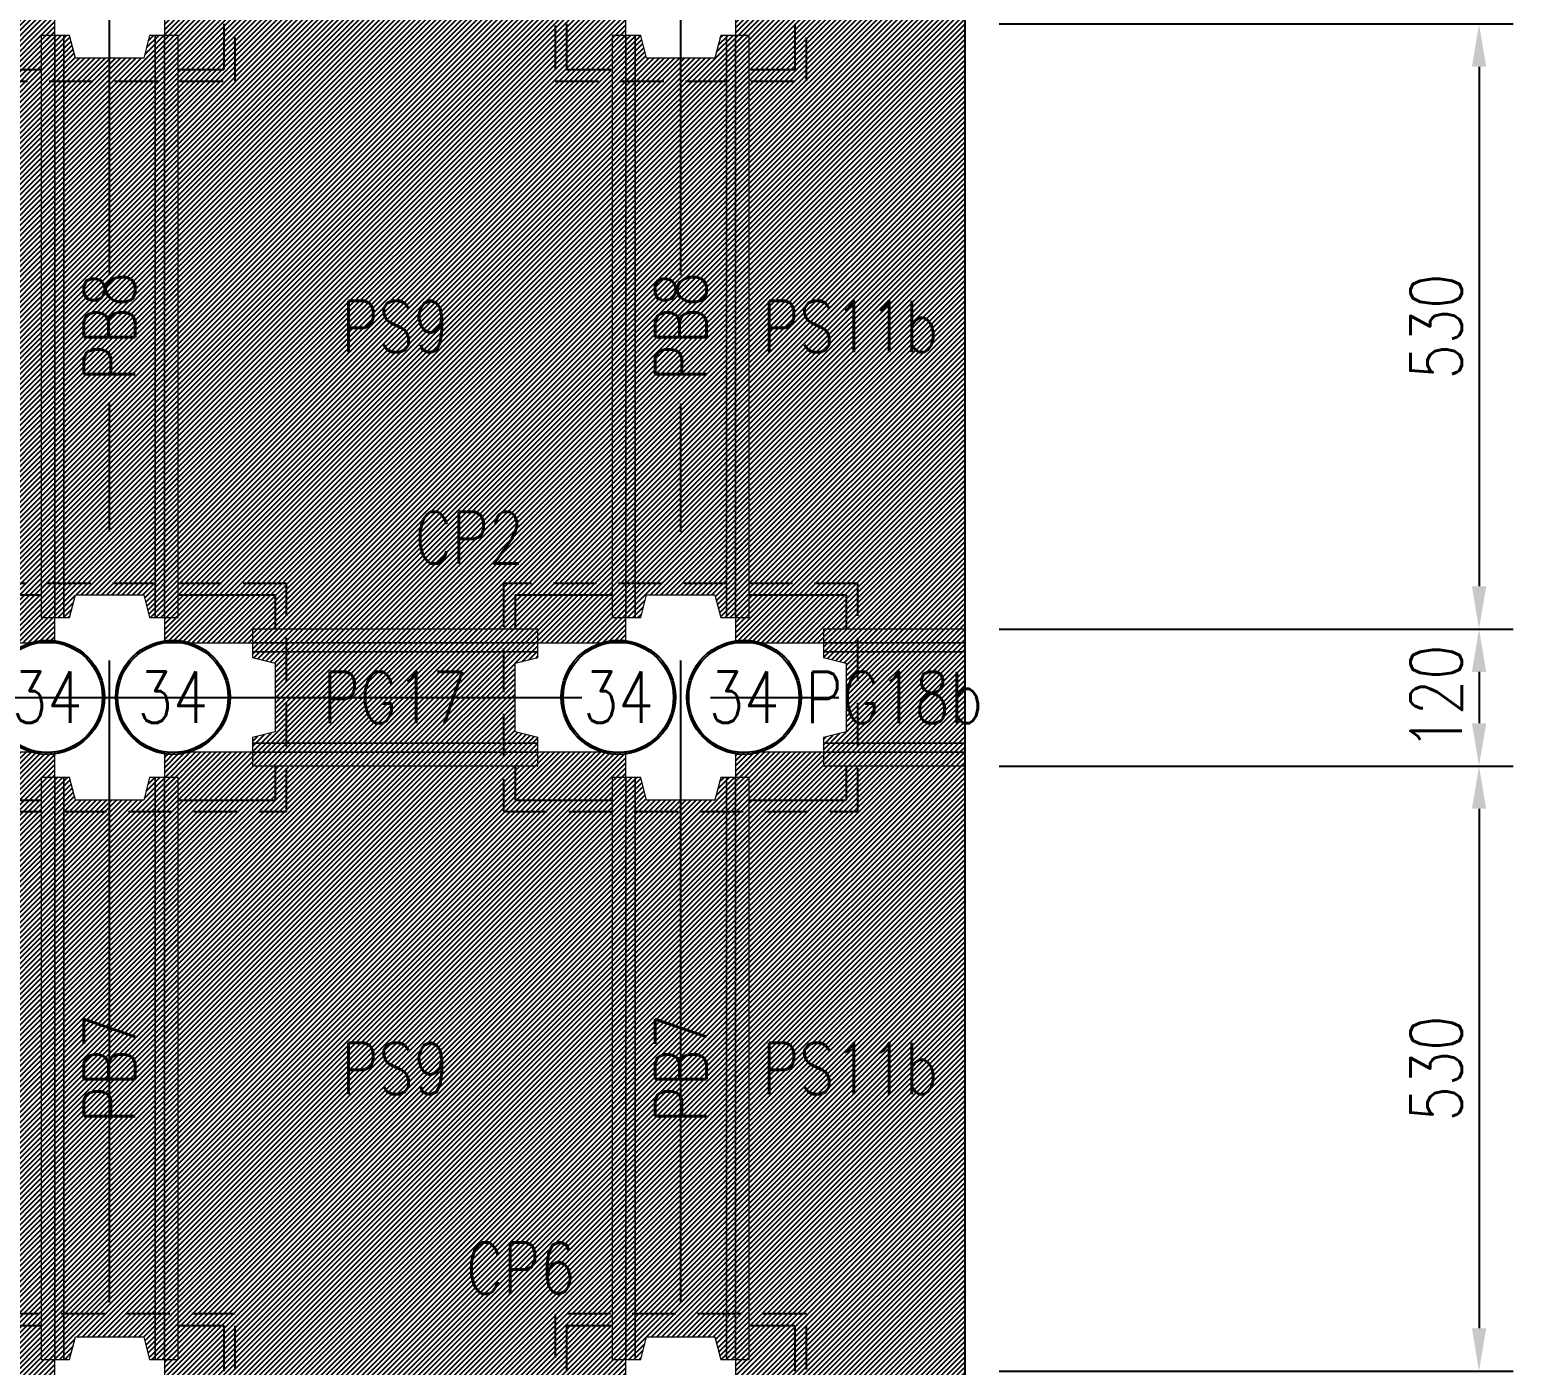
# Model space of a CAD drawing. Extents: x -4754 to 9942, y -22015 to 3841.
# Drawn here: x 3521 to 4820, y -19120 to -17950 of the extents above; entities that cross this region are included whole.
import ezdxf
from ezdxf.enums import TextEntityAlignment as Align

# ---------------------------------------------------------------- set-up
doc = ezdxf.new("R2010")
doc.units = 0
doc.header["$LTSCALE"] = 3
doc.linetypes.add('CENTER', pattern=[2, 1.25, -0.25, 0.25, -0.25])
doc.linetypes.add('DASHED', pattern=[19.05, 12.7, -6.35])
doc.layers.get('0').update_dxf_attribs({"linetype": 'CONTINUOUS'})
for name, color, linetype in [('HB_DIM', 1, 'CONTINUOUS'), ('基椿', 1, 'CONTINUOUS'), ('底圖', 7, 'CONTINUOUS'), ('預鑄梁', 7, 'CONTINUOUS'), ('預鑄梁_HATCH', 253, 'CONTINUOUS'), ('預鑄梁_TXT', 2, 'CONTINUOUS'), ('預鑄梁_外緣', 7, 'CONTINUOUS'), ('預鑄樁帽', 6, 'CONTINUOUS'), ('預鑄樁帽_TXT', 2, 'CONTINUOUS'), ('預鑄版', 7, 'CONTINUOUS'), ('預鑄版_TXT', 2, 'CONTINUOUS')]:
    doc.layers.add(name, color=color, linetype=linetype)
doc.layers.add('預鑄版_HATCH', color=253, linetype='CONTINUOUS', transparency=0.8)
doc.styles.get("Standard").update_dxf_attribs({"font": 'ROMANS.shx', "width": 0.8, "bigfont": 'LCHINA.shx'})
doc.dimstyles.new('150cm', dxfattribs={"dimscale": 15, "dimtxt": 3, "dimasz": 2.5, "dimexe": 2, "dimexo": 2, "dimgap": 1, "dimtad": 1, "dimdsep": 46, "dimtxsty": 'Standard', "dimcen": 0, "dimclrt": 2, "dimadec": 0, "dimazin": 0, "dimtfac": 1, "dimtix": 1, "dimtmove": 2, "dimatfit": 3, "dimfxl": 1, "dimtolj": 1, "dimtzin": 0, "dimarcsym": 0})

# ---------------------------------------------------------------- blocks, each defined once
blk = doc.blocks.new('*D86')
at = {"layer": 'HB_DIM', "color": 0, "lineweight": -2}
for p, q in [((4369.8, -17944.7), (4819.8, -17944.7)), ((4789.8, -17982.2), (4789.8, -18437.2)), ((4369.8, -18474.7), (4819.8, -18474.7))]:
    blk.add_line(p, q, dxfattribs=at)
at = {"layer": 'HB_DIM', "color": 0}
for points in [[(4796.1, -17982.2), (4783.6, -17982.2), (4789.8, -17944.7)], [(4783.6, -18437.2), (4796.1, -18437.2), (4789.8, -18474.7)]]:
    blk.add_solid(points, dxfattribs=at)
at = {"layer": 'HB_DIM', "color": 2, "linetype": 'Continuous', "insert": (4752.3, -18209.7), "char_height": 45, "attachment_point": 5, "rotation": 90}
blk.add_mtext('\\A1;530', dxfattribs=at)
blk = doc.blocks.new('*D87')
at = {"layer": 'HB_DIM', "color": 0, "lineweight": -2}
for p, q in [((4369.8, -18474.7), (4819.8, -18474.7)), ((4789.8, -18512.2), (4789.8, -18557.2)), ((4369.8, -18594.7), (4819.8, -18594.7))]:
    blk.add_line(p, q, dxfattribs=at)
at = {"layer": 'HB_DIM', "color": 0}
for points in [[(4796.1, -18512.2), (4783.6, -18512.2), (4789.8, -18474.7)], [(4783.6, -18557.2), (4796.1, -18557.2), (4789.8, -18594.7)]]:
    blk.add_solid(points, dxfattribs=at)
at = {"layer": 'HB_DIM', "color": 2, "linetype": 'Continuous', "insert": (4752.3, -18534.7), "char_height": 45, "attachment_point": 5, "rotation": 90}
blk.add_mtext('\\A1;120', dxfattribs=at)
blk = doc.blocks.new('*D88')
at = {"layer": 'HB_DIM', "color": 0, "lineweight": -2}
for p, q in [((4369.8, -18594.7), (4819.8, -18594.7)), ((4789.8, -18632.2), (4789.8, -19087.2)), ((4369.8, -19124.7), (4819.8, -19124.7))]:
    blk.add_line(p, q, dxfattribs=at)
at = {"layer": 'HB_DIM', "color": 0}
for points in [[(4796.1, -18632.2), (4783.6, -18632.2), (4789.8, -18594.7)], [(4783.6, -19087.2), (4796.1, -19087.2), (4789.8, -19124.7)]]:
    blk.add_solid(points, dxfattribs=at)
at = {"layer": 'HB_DIM', "color": 2, "linetype": 'Continuous', "insert": (4752.3, -18859.7), "char_height": 45, "attachment_point": 5, "rotation": 90}
blk.add_mtext('\\A1;530', dxfattribs=at)
blk = doc.blocks.new('pile')
at = {"color": 7, "linetype": 'Continuous'}
for radius in [50, 48.4]:
    blk.add_circle((0.4, 0.2), radius, dxfattribs=at)
at = {"color": 2, "linetype": 'Continuous', "width": 0.8}
blk.add_attdef('A', text='', height=45, dxfattribs=at).set_placement((0.4, 0.2), align=Align.MIDDLE)

msp = doc.modelspace()

# ---------------------------------------------------------------- hatches: boundary and pattern name
at = {"layer": '預鑄梁_HATCH', "linetype": 'Continuous'}
h = msp.add_hatch(dxfattribs=at)
h.set_pattern_fill('ANSI31', color=256, style=0)
h.paths.add_polyline_path([(3530.844, -18464.682), (3542.844, -18464.682), (3550.844, -18464.682), (3555.844, -18464.682), (3560.844, -18444.682), (3620.844, -18444.682), (3625.844, -18464.682), (3630.844, -18464.682), (3638.844, -18464.682), (3650.844, -18464.682), (3650.844, -18464.682), (3650.844, -17954.682), (3650.844, -17954.682), (3638.844, -17954.682), (3630.844, -17954.682), (3625.844, -17954.682), (3620.844, -17974.682), (3560.844, -17974.682), (3555.844, -17954.682), (3550.844, -17954.682), (3542.844, -17954.682), (3530.844, -17954.682), (3530.844, -17954.682)], flags=17)
h = msp.add_hatch(dxfattribs=at)
h.set_pattern_fill('ANSI31', color=256, style=0)
h.paths.add_polyline_path([(4030.844, -18464.682), (4042.844, -18464.682), (4050.844, -18464.682), (4055.844, -18464.682), (4060.844, -18444.682), (4120.844, -18444.682), (4125.844, -18464.682), (4130.844, -18464.682), (4138.844, -18464.682), (4150.844, -18464.682), (4150.844, -18464.682), (4150.844, -17954.682), (4150.844, -17954.682), (4138.844, -17954.682), (4130.844, -17954.682), (4125.844, -17954.682), (4120.844, -17974.682), (4060.844, -17974.682), (4055.844, -17954.682), (4050.844, -17954.682), (4042.844, -17954.682), (4030.844, -17954.682), (4030.844, -17954.682)], flags=17)
h = msp.add_hatch(dxfattribs=at)
h.set_pattern_fill('ANSI31', color=256, style=0)
h.paths.add_polyline_path([(3715.844, -18594.682), (3965.844, -18594.682), (3965.844, -18594.682), (3965.844, -18582.682), (3965.844, -18574.682), (3965.844, -18569.682), (3945.844, -18564.682), (3945.844, -18504.682), (3965.844, -18499.682), (3965.844, -18494.682), (3965.844, -18486.682), (3965.844, -18474.682), (3965.844, -18474.682), (3715.844, -18474.682), (3715.844, -18474.682), (3715.844, -18486.682), (3715.844, -18494.682), (3715.844, -18499.682), (3735.844, -18504.682), (3735.844, -18564.682), (3715.844, -18569.682), (3715.844, -18574.682), (3715.844, -18582.682)], flags=17)
h = msp.add_hatch(dxfattribs=at)
h.set_pattern_fill('ANSI31', color=256, style=0)
h.paths.add_polyline_path([(4215.844, -18594.682), (4339.844, -18594.682), (4339.844, -18594.682), (4339.844, -18474.682), (4339.844, -18474.682), (4215.844, -18474.682), (4215.844, -18474.682), (4215.844, -18486.682), (4215.844, -18494.682), (4215.844, -18499.682), (4235.844, -18504.682), (4235.844, -18564.682), (4215.844, -18569.682), (4215.844, -18574.682), (4215.844, -18582.682)], flags=17)
h = msp.add_hatch(dxfattribs=at)
h.set_pattern_fill('ANSI31', color=256, style=0)
h.paths.add_polyline_path([(3530.844, -19114.682), (3542.844, -19114.682), (3550.844, -19114.682), (3555.844, -19114.682), (3560.844, -19094.682), (3620.844, -19094.682), (3625.844, -19114.682), (3630.844, -19114.682), (3638.844, -19114.682), (3650.844, -19114.682), (3650.844, -19114.682), (3650.844, -18604.682), (3650.844, -18604.682), (3638.844, -18604.682), (3630.844, -18604.682), (3625.844, -18604.682), (3620.844, -18624.682), (3560.844, -18624.682), (3555.844, -18604.682), (3550.844, -18604.682), (3542.844, -18604.682), (3530.844, -18604.682), (3530.844, -18604.682)], flags=17)
h = msp.add_hatch(dxfattribs=at)
h.set_pattern_fill('ANSI31', color=256, style=0)
h.paths.add_polyline_path([(4030.844, -19114.682), (4042.844, -19114.682), (4050.844, -19114.682), (4055.844, -19114.682), (4060.844, -19094.682), (4120.844, -19094.682), (4125.844, -19114.682), (4130.844, -19114.682), (4138.844, -19114.682), (4150.844, -19114.682), (4150.844, -19114.682), (4150.844, -18604.682), (4150.844, -18604.682), (4138.844, -18604.682), (4130.844, -18604.682), (4125.844, -18604.682), (4120.844, -18624.682), (4060.844, -18624.682), (4055.844, -18604.682), (4050.844, -18604.682), (4042.844, -18604.682), (4030.844, -18604.682), (4030.844, -18604.682)], flags=17)
at = {"layer": '預鑄版_HATCH', "linetype": 'Continuous'}
h = msp.add_hatch(dxfattribs=at)
h.set_pattern_fill('ANSI31', color=256, style=0)
h.paths.add_polyline_path([(3138.844, -18486.682), (3542.844, -18486.682), (3542.844, -17932.682), (3138.844, -17932.682)], flags=17)
h = msp.add_hatch(dxfattribs=at)
h.set_pattern_fill('ANSI31', color=256, style=0)
h.paths.add_polyline_path([(3638.844, -18486.682), (4042.844, -18486.682), (4042.844, -17932.682), (3638.844, -17932.682)], flags=17)
h = msp.add_hatch(dxfattribs=at)
h.set_pattern_fill('ANSI31', color=256, style=0)
h.paths.add_polyline_path([(4138.844, -18486.682), (4339.844, -18486.682), (4339.844, -17932.682), (4138.844, -17932.682)], flags=17)
h = msp.add_hatch(dxfattribs=at)
h.set_pattern_fill('ANSI31', color=256, style=0)
h.paths.add_polyline_path([(3138.844, -19136.682), (3542.844, -19136.682), (3542.844, -18582.682), (3138.844, -18582.682)], flags=17)
h = msp.add_hatch(dxfattribs=at)
h.set_pattern_fill('ANSI31', color=256, style=0)
h.paths.add_polyline_path([(3638.844, -19136.682), (4042.844, -19136.682), (4042.844, -18582.682), (3638.844, -18582.682)], flags=17)
h = msp.add_hatch(dxfattribs=at)
h.set_pattern_fill('ANSI31', color=256, style=0)
h.paths.add_polyline_path([(4138.844, -19136.682), (4339.844, -19136.682), (4339.844, -18582.682), (4138.844, -18582.682)], flags=17)

# ---------------------------------------------------------------- linework, layer by layer
at = {"layer": '底圖', "color": 4, "linetype": 'Continuous'}
msp.add_lwpolyline([(-158.156, -19964.682), (4339.844, -19964.682), (4339.844, -16984.682), (-158.156, -16984.682), (-158.156, -19964.682)], dxfattribs=at)
at = {"layer": '底圖', "color": 252, "linetype": 'CENTER', "ltscale": 150}
for points in [[(3590.844, -19964.682), (3590.844, -16984.682)], [(4090.844, -19964.682), (4090.844, -16984.682)], [(-158.156, -18534.682), (4339.844, -18534.682)]]:
    msp.add_lwpolyline(points, dxfattribs=at)
at = {"layer": '預鑄梁', "lineweight": 5}
for p, q in [((3542.844, -17954.682, 140), (3530.844, -17954.682, 140)), ((3530.844, -17954.682, 140), (3530.844, -17974.682, 140)), ((3550.844, -17954.682, 124), (3542.844, -17954.682, 140)), ((3542.844, -17954.682, 140), (3542.844, -17974.682, 140)), ((3542.844, -17974.682, 140), (3542.844, -17954.682, 140)), ((3555.844, -17954.682, 124), (3550.844, -17954.682, 124)), ((3550.844, -17954.682, 124), (3550.844, -17974.682, 124)), ((3550.844, -17974.682, 124), (3550.844, -17954.682, 124)), ((3560.844, -17974.682, 124), (3555.844, -17954.682, 124)), ((3625.844, -17954.682, 124), (3620.844, -17974.682, 124)), ((3630.844, -17954.682, 124), (3625.844, -17954.682, 124)), ((3630.844, -17974.682, 124), (3630.844, -17954.682, 124)), ((3630.844, -17954.682, 124), (3630.844, -17974.682, 124)), ((3638.844, -17954.682, 140), (3630.844, -17954.682, 124)), ((3638.844, -17974.682, 140), (3638.844, -17954.682, 140)), ((3638.844, -17954.682, 140), (3638.844, -17974.682, 140)), ((3650.844, -17954.682, 140), (3638.844, -17954.682, 140)), ((3650.844, -17974.682, 140), (3650.844, -17954.682, 140)), ((4042.844, -17954.682, 140), (4030.844, -17954.682, 140)), ((4030.844, -17954.682, 140), (4030.844, -17974.682, 140)), ((4050.844, -17954.682, 124), (4042.844, -17954.682, 140)), ((4042.844, -17954.682, 140), (4042.844, -17974.682, 140)), ((4042.844, -17974.682, 140), (4042.844, -17954.682, 140)), ((4055.844, -17954.682, 124), (4050.844, -17954.682, 124)), ((4050.844, -17954.682, 124), (4050.844, -17974.682, 124)), ((4050.844, -17974.682, 124), (4050.844, -17954.682, 124)), ((4060.844, -17974.682, 124), (4055.844, -17954.682, 124)), ((4125.844, -17954.682, 124), (4120.844, -17974.682, 124)), ((4130.844, -17954.682, 124), (4125.844, -17954.682, 124)), ((4130.844, -17974.682, 124), (4130.844, -17954.682, 124)), ((4130.844, -17954.682, 124), (4130.844, -17974.682, 124)), ((4138.844, -17954.682, 140), (4130.844, -17954.682, 124)), ((4138.844, -17974.682, 140), (4138.844, -17954.682, 140)), ((4138.844, -17954.682, 140), (4138.844, -17974.682, 140)), ((4150.844, -17954.682, 140), (4138.844, -17954.682, 140)), ((4150.844, -17974.682, 140), (4150.844, -17954.682, 140)), ((3530.844, -17974.682, 140), (3530.844, -18444.682, 140)), ((3542.844, -17974.682, 140), (3542.844, -18444.682, 140)), ((3542.844, -18444.682, 140), (3542.844, -17974.682, 140)), ((3550.844, -18444.682, 124), (3550.844, -17974.682, 124)), ((3550.844, -17974.682, 124), (3550.844, -18444.682, 124)), ((3620.844, -17974.682, 124), (3560.844, -17974.682, 124)), ((3630.844, -17974.682, 124), (3630.844, -18444.682, 124)), ((3630.844, -18444.682, 124), (3630.844, -17974.682, 124)), ((3638.844, -17974.682, 140), (3638.844, -18444.682, 140)), ((3638.844, -18444.682, 140), (3638.844, -17974.682, 140)), ((3650.844, -18444.682, 140), (3650.844, -17974.682, 140)), ((4030.844, -17974.682, 140), (4030.844, -18444.682, 140)), ((4042.844, -17974.682, 140), (4042.844, -18444.682, 140)), ((4042.844, -18444.682, 140), (4042.844, -17974.682, 140)), ((4050.844, -18444.682, 124), (4050.844, -17974.682, 124)), ((4050.844, -17974.682, 124), (4050.844, -18444.682, 124)), ((4120.844, -17974.682, 124), (4060.844, -17974.682, 124)), ((4130.844, -17974.682, 124), (4130.844, -18444.682, 124)), ((4130.844, -18444.682, 124), (4130.844, -17974.682, 124)), ((4138.844, -17974.682, 140), (4138.844, -18444.682, 140)), ((4138.844, -18444.682, 140), (4138.844, -17974.682, 140)), ((4150.844, -18444.682, 140), (4150.844, -17974.682, 140)), ((3530.844, -18444.682, 140), (3530.844, -18464.682, 140)), ((3542.844, -18444.682, 140), (3542.844, -18464.682, 140)), ((3542.844, -18464.682, 140), (3542.844, -18444.682, 140)), ((3550.844, -18444.682, 124), (3550.844, -18464.682, 124)), ((3550.844, -18464.682, 124), (3550.844, -18444.682, 124)), ((3555.844, -18464.682, 124), (3560.844, -18444.682, 124)), ((3560.844, -18444.682, 124), (3620.844, -18444.682, 124)), ((3620.844, -18444.682, 124), (3625.844, -18464.682, 124)), ((3630.844, -18464.682, 124), (3630.844, -18444.682, 124)), ((3630.844, -18444.682, 124), (3630.844, -18464.682, 124)), ((3638.844, -18464.682, 140), (3638.844, -18444.682, 140)), ((3638.844, -18444.682, 140), (3638.844, -18464.682, 140)), ((3650.844, -18464.682, 140), (3650.844, -18444.682, 140)), ((4030.844, -18444.682, 140), (4030.844, -18464.682, 140)), ((4042.844, -18444.682, 140), (4042.844, -18464.682, 140)), ((4042.844, -18464.682, 140), (4042.844, -18444.682, 140)), ((4050.844, -18444.682, 124), (4050.844, -18464.682, 124)), ((4050.844, -18464.682, 124), (4050.844, -18444.682, 124)), ((4055.844, -18464.682, 124), (4060.844, -18444.682, 124)), ((4060.844, -18444.682, 124), (4120.844, -18444.682, 124)), ((4120.844, -18444.682, 124), (4125.844, -18464.682, 124)), ((4130.844, -18464.682, 124), (4130.844, -18444.682, 124)), ((4130.844, -18444.682, 124), (4130.844, -18464.682, 124)), ((4138.844, -18464.682, 140), (4138.844, -18444.682, 140)), ((4138.844, -18444.682, 140), (4138.844, -18464.682, 140)), ((4150.844, -18464.682, 140), (4150.844, -18444.682, 140)), ((3530.844, -18464.682, 140), (3542.844, -18464.682, 140)), ((3542.844, -18464.682, 140), (3550.844, -18464.682, 124)), ((3550.844, -18464.682, 124), (3555.844, -18464.682, 124)), ((3625.844, -18464.682, 124), (3630.844, -18464.682, 124)), ((3630.844, -18464.682, 124), (3638.844, -18464.682, 140)), ((3638.844, -18464.682, 140), (3650.844, -18464.682, 140)), ((4030.844, -18464.682, 140), (4042.844, -18464.682, 140)), ((4042.844, -18464.682, 140), (4050.844, -18464.682, 124)), ((4050.844, -18464.682, 124), (4055.844, -18464.682, 124)), ((4125.844, -18464.682, 124), (4130.844, -18464.682, 124)), ((4130.844, -18464.682, 124), (4138.844, -18464.682, 140)), ((4138.844, -18464.682, 140), (4150.844, -18464.682, 140)), ((3735.844, -18474.682, 140), (3715.844, -18474.682, 140)), ((3715.844, -18474.682, 140), (3715.844, -18486.682, 140)), ((3945.844, -18474.682, 140), (3735.844, -18474.682, 140)), ((3965.844, -18474.682, 140), (3945.844, -18474.682, 140)), ((3965.844, -18486.682, 140), (3965.844, -18474.682, 140)), ((4235.844, -18474.682, 140), (4215.844, -18474.682, 140)), ((4215.844, -18474.682, 140), (4215.844, -18486.682, 140)), ((4339.844, -18474.682, 140), (4235.844, -18474.682, 140)), ((4339.844, -18486.682, 140), (4339.844, -18474.682, 140)), ((3735.844, -18486.682, 140), (3715.844, -18486.682, 140)), ((3715.844, -18486.682, 140), (3715.844, -18494.682, 127)), ((3715.844, -18486.682, 140), (3735.844, -18486.682, 140)), ((3735.844, -18494.682, 127), (3715.844, -18494.682, 127)), ((3715.844, -18494.682, 127), (3715.844, -18499.682, 127)), ((3715.844, -18494.682, 127), (3735.844, -18494.682, 127)), ((3945.844, -18486.682, 140), (3735.844, -18486.682, 140)), ((3735.844, -18486.682, 140), (3945.844, -18486.682, 140)), ((3735.844, -18494.682, 127), (3945.844, -18494.682, 127)), ((3945.844, -18494.682, 127), (3735.844, -18494.682, 127)), ((3965.844, -18486.682, 140), (3945.844, -18486.682, 140)), ((3945.844, -18486.682, 140), (3965.844, -18486.682, 140)), ((3965.844, -18494.682, 127), (3945.844, -18494.682, 127)), ((3945.844, -18494.682, 127), (3965.844, -18494.682, 127)), ((3965.844, -18494.682, 127), (3965.844, -18486.682, 140)), ((3965.844, -18499.682, 127), (3965.844, -18494.682, 127)), ((4235.844, -18486.682, 140), (4215.844, -18486.682, 140)), ((4215.844, -18486.682, 140), (4215.844, -18494.682, 127)), ((4215.844, -18486.682, 140), (4235.844, -18486.682, 140)), ((4235.844, -18494.682, 127), (4215.844, -18494.682, 127)), ((4215.844, -18494.682, 127), (4215.844, -18499.682, 127)), ((4215.844, -18494.682, 127), (4235.844, -18494.682, 127)), ((4339.844, -18486.682, 140), (4235.844, -18486.682, 140)), ((4235.844, -18486.682, 140), (4339.844, -18486.682, 140)), ((4235.844, -18494.682, 127), (4339.844, -18494.682, 127)), ((4339.844, -18494.682, 127), (4235.844, -18494.682, 127)), ((4339.844, -18494.682, 127), (4339.844, -18486.682, 140)), ((4339.844, -18574.682, 127), (4339.844, -18494.682, 127)), ((3715.844, -18499.682, 127), (3735.844, -18504.682, 127)), ((3735.844, -18504.682, 127), (3735.844, -18564.682, 127)), ((3945.844, -18504.682, 127), (3965.844, -18499.682, 127)), ((3945.844, -18564.682, 127), (3945.844, -18504.682, 127)), ((4215.844, -18499.682, 127), (4235.844, -18504.682, 127)), ((4235.844, -18504.682, 127), (4235.844, -18564.682, 127)), ((3735.844, -18564.682, 127), (3715.844, -18569.682, 127)), ((3715.844, -18569.682, 127), (3715.844, -18574.682, 127)), ((3715.844, -18574.682, 127), (3735.844, -18574.682, 127)), ((3735.844, -18574.682, 127), (3715.844, -18574.682, 127)), ((3715.844, -18574.682, 127), (3715.844, -18582.682, 143)), ((3945.844, -18574.682, 127), (3735.844, -18574.682, 127)), ((3735.844, -18574.682, 127), (3945.844, -18574.682, 127)), ((3965.844, -18569.682, 127), (3945.844, -18564.682, 127)), ((3945.844, -18574.682, 127), (3965.844, -18574.682, 127)), ((3965.844, -18574.682, 127), (3945.844, -18574.682, 127)), ((3965.844, -18574.682, 127), (3965.844, -18569.682, 127)), ((3965.844, -18582.682, 143), (3965.844, -18574.682, 127)), ((4235.844, -18564.682, 127), (4215.844, -18569.682, 127)), ((4215.844, -18569.682, 127), (4215.844, -18574.682, 127)), ((4215.844, -18574.682, 127), (4235.844, -18574.682, 127)), ((4235.844, -18574.682, 127), (4215.844, -18574.682, 127)), ((4215.844, -18574.682, 127), (4215.844, -18582.682, 143)), ((4339.844, -18574.682, 127), (4235.844, -18574.682, 127)), ((4235.844, -18574.682, 127), (4339.844, -18574.682, 127)), ((4339.844, -18582.682, 143), (4339.844, -18574.682, 127)), ((3715.844, -18582.682, 143), (3735.844, -18582.682, 143)), ((3735.844, -18582.682, 143), (3715.844, -18582.682, 143)), ((3715.844, -18582.682, 143), (3715.844, -18594.682, 143)), ((3945.844, -18582.682, 143), (3735.844, -18582.682, 143)), ((3735.844, -18582.682, 143), (3945.844, -18582.682, 143)), ((3945.844, -18582.682, 143), (3965.844, -18582.682, 143)), ((3965.844, -18582.682, 143), (3945.844, -18582.682, 143)), ((3965.844, -18594.682, 143), (3965.844, -18582.682, 143)), ((4215.844, -18582.682, 143), (4235.844, -18582.682, 143)), ((4235.844, -18582.682, 143), (4215.844, -18582.682, 143)), ((4215.844, -18582.682, 143), (4215.844, -18594.682, 143)), ((4339.844, -18582.682, 143), (4235.844, -18582.682, 143)), ((4235.844, -18582.682, 143), (4339.844, -18582.682, 143)), ((4339.844, -18594.682, 143), (4339.844, -18582.682, 143)), ((3715.844, -18594.682, 143), (3735.844, -18594.682, 143)), ((3735.844, -18594.682, 143), (3945.844, -18594.682, 143)), ((3945.844, -18594.682, 143), (3965.844, -18594.682, 143)), ((4215.844, -18594.682, 143), (4235.844, -18594.682, 143)), ((4235.844, -18594.682, 143), (4339.844, -18594.682, 143)), ((3542.844, -18604.682, 143), (3530.844, -18604.682, 143)), ((3530.844, -18604.682, 143), (3530.844, -18624.682, 143)), ((3550.844, -18604.682, 127), (3542.844, -18604.682, 143)), ((3542.844, -18604.682, 143), (3542.844, -18624.682, 143)), ((3542.844, -18624.682, 143), (3542.844, -18604.682, 143)), ((3555.844, -18604.682, 127), (3550.844, -18604.682, 127)), ((3550.844, -18604.682, 127), (3550.844, -18624.682, 127)), ((3550.844, -18624.682, 127), (3550.844, -18604.682, 127)), ((3560.844, -18624.682, 127), (3555.844, -18604.682, 127)), ((3625.844, -18604.682, 127), (3620.844, -18624.682, 127)), ((3630.844, -18604.682, 127), (3625.844, -18604.682, 127)), ((3630.844, -18624.682, 127), (3630.844, -18604.682, 127)), ((3630.844, -18604.682, 127), (3630.844, -18624.682, 127)), ((3638.844, -18604.682, 143), (3630.844, -18604.682, 127)), ((3638.844, -18624.682, 143), (3638.844, -18604.682, 143)), ((3638.844, -18604.682, 143), (3638.844, -18624.682, 143)), ((3650.844, -18604.682, 143), (3638.844, -18604.682, 143)), ((3650.844, -18624.682, 143), (3650.844, -18604.682, 143)), ((4042.844, -18604.682, 143), (4030.844, -18604.682, 143)), ((4030.844, -18604.682, 143), (4030.844, -18624.682, 143)), ((4050.844, -18604.682, 127), (4042.844, -18604.682, 143)), ((4042.844, -18604.682, 143), (4042.844, -18624.682, 143)), ((4042.844, -18624.682, 143), (4042.844, -18604.682, 143)), ((4055.844, -18604.682, 127), (4050.844, -18604.682, 127)), ((4050.844, -18604.682, 127), (4050.844, -18624.682, 127)), ((4050.844, -18624.682, 127), (4050.844, -18604.682, 127)), ((4060.844, -18624.682, 127), (4055.844, -18604.682, 127)), ((4125.844, -18604.682, 127), (4120.844, -18624.682, 127)), ((4130.844, -18604.682, 127), (4125.844, -18604.682, 127)), ((4130.844, -18624.682, 127), (4130.844, -18604.682, 127)), ((4130.844, -18604.682, 127), (4130.844, -18624.682, 127)), ((4138.844, -18604.682, 143), (4130.844, -18604.682, 127)), ((4138.844, -18624.682, 143), (4138.844, -18604.682, 143)), ((4138.844, -18604.682, 143), (4138.844, -18624.682, 143)), ((4150.844, -18604.682, 143), (4138.844, -18604.682, 143)), ((4150.844, -18624.682, 143), (4150.844, -18604.682, 143)), ((3530.844, -18624.682, 143), (3530.844, -19094.682, 143)), ((3542.844, -18624.682, 143), (3542.844, -19094.682, 143)), ((3542.844, -19094.682, 143), (3542.844, -18624.682, 143)), ((3550.844, -19094.682, 127), (3550.844, -18624.682, 127)), ((3550.844, -18624.682, 127), (3550.844, -19094.682, 127)), ((3620.844, -18624.682, 127), (3560.844, -18624.682, 127)), ((3630.844, -18624.682, 127), (3630.844, -19094.682, 127)), ((3630.844, -19094.682, 127), (3630.844, -18624.682, 127)), ((3638.844, -18624.682, 143), (3638.844, -19094.682, 143)), ((3638.844, -19094.682, 143), (3638.844, -18624.682, 143)), ((3650.844, -19094.682, 143), (3650.844, -18624.682, 143)), ((4030.844, -18624.682, 143), (4030.844, -19094.682, 143)), ((4042.844, -18624.682, 143), (4042.844, -19094.682, 143)), ((4042.844, -19094.682, 143), (4042.844, -18624.682, 143)), ((4050.844, -19094.682, 127), (4050.844, -18624.682, 127)), ((4050.844, -18624.682, 127), (4050.844, -19094.682, 127)), ((4120.844, -18624.682, 127), (4060.844, -18624.682, 127)), ((4130.844, -18624.682, 127), (4130.844, -19094.682, 127)), ((4130.844, -19094.682, 127), (4130.844, -18624.682, 127)), ((4138.844, -18624.682, 143), (4138.844, -19094.682, 143)), ((4138.844, -19094.682, 143), (4138.844, -18624.682, 143)), ((4150.844, -19094.682, 143), (4150.844, -18624.682, 143)), ((3530.844, -19094.682, 143), (3530.844, -19114.682, 143)), ((3542.844, -19094.682, 143), (3542.844, -19114.682, 143)), ((3542.844, -19114.682, 143), (3542.844, -19094.682, 143)), ((3550.844, -19094.682, 127), (3550.844, -19114.682, 127)), ((3550.844, -19114.682, 127), (3550.844, -19094.682, 127)), ((3555.844, -19114.682, 127), (3560.844, -19094.682, 127)), ((3560.844, -19094.682, 127), (3620.844, -19094.682, 127)), ((3620.844, -19094.682, 127), (3625.844, -19114.682, 127)), ((3630.844, -19114.682, 127), (3630.844, -19094.682, 127)), ((3630.844, -19094.682, 127), (3630.844, -19114.682, 127)), ((3638.844, -19114.682, 143), (3638.844, -19094.682, 143)), ((3638.844, -19094.682, 143), (3638.844, -19114.682, 143)), ((3650.844, -19114.682, 143), (3650.844, -19094.682, 143)), ((4030.844, -19094.682, 143), (4030.844, -19114.682, 143)), ((4042.844, -19094.682, 143), (4042.844, -19114.682, 143)), ((4042.844, -19114.682, 143), (4042.844, -19094.682, 143)), ((4050.844, -19094.682, 127), (4050.844, -19114.682, 127)), ((4050.844, -19114.682, 127), (4050.844, -19094.682, 127)), ((4055.844, -19114.682, 127), (4060.844, -19094.682, 127)), ((4060.844, -19094.682, 127), (4120.844, -19094.682, 127)), ((4120.844, -19094.682, 127), (4125.844, -19114.682, 127)), ((4130.844, -19114.682, 127), (4130.844, -19094.682, 127)), ((4130.844, -19094.682, 127), (4130.844, -19114.682, 127)), ((4138.844, -19114.682, 143), (4138.844, -19094.682, 143)), ((4138.844, -19094.682, 143), (4138.844, -19114.682, 143)), ((4150.844, -19114.682, 143), (4150.844, -19094.682, 143)), ((3530.844, -19114.682, 143), (3542.844, -19114.682, 143)), ((3542.844, -19114.682, 143), (3550.844, -19114.682, 127)), ((3550.844, -19114.682, 127), (3555.844, -19114.682, 127)), ((3625.844, -19114.682, 127), (3630.844, -19114.682, 127)), ((3630.844, -19114.682, 127), (3638.844, -19114.682, 143)), ((3638.844, -19114.682, 143), (3650.844, -19114.682, 143)), ((4030.844, -19114.682, 143), (4042.844, -19114.682, 143)), ((4042.844, -19114.682, 143), (4050.844, -19114.682, 127)), ((4050.844, -19114.682, 127), (4055.844, -19114.682, 127)), ((4125.844, -19114.682, 127), (4130.844, -19114.682, 127)), ((4130.844, -19114.682, 127), (4138.844, -19114.682, 143)), ((4138.844, -19114.682, 143), (4150.844, -19114.682, 143))]:
    msp.add_line(p, q, dxfattribs=at)
at = {"layer": '預鑄梁', "color": 1, "linetype": 'Continuous'}
for points in [[(3690.844, -17944.682), (3690.844, -17984.682)], [(3990.844, -17944.682), (3990.844, -17984.682)], [(4190.844, -17944.682), (4190.844, -17984.682)], [(3490.844, -17984.682), (3530.844, -17984.682)], [(3650.844, -17984.682), (3690.844, -17984.682)], [(3990.844, -17984.682), (4030.844, -17984.682)], [(4150.844, -17984.682), (4190.844, -17984.682)], [(3445.844, -18444.682), (3530.844, -18444.682)], [(3650.844, -18444.682), (3735.844, -18444.682)], [(3735.844, -18444.682), (3735.844, -18474.682)], [(3945.844, -18444.682), (3945.844, -18474.682)], [(3945.844, -18444.682), (4030.844, -18444.682)], [(4150.844, -18444.682), (4235.844, -18444.682)], [(4235.844, -18444.682), (4235.844, -18474.682)], [(3735.844, -18594.682), (3735.844, -18624.682)], [(3945.844, -18594.682), (3945.844, -18624.682)], [(4235.844, -18594.682), (4235.844, -18624.682)], [(3445.844, -18624.682), (3530.844, -18624.682)], [(3650.844, -18624.682), (3735.844, -18624.682)], [(3945.844, -18624.682), (4030.844, -18624.682)], [(4150.844, -18624.682), (4235.844, -18624.682)], [(3490.844, -19084.682), (3530.844, -19084.682)], [(3650.844, -19084.682), (3690.844, -19084.682)], [(3690.844, -19084.682), (3690.844, -19124.682)], [(3990.844, -19084.682), (3990.844, -19124.682)], [(3990.844, -19084.682), (4030.844, -19084.682)], [(4150.844, -19084.682), (4190.844, -19084.682)], [(4190.844, -19084.682), (4190.844, -19124.682)]]:
    msp.add_lwpolyline(points, dxfattribs=at)
at = {"layer": '預鑄梁_外緣', "lineweight": 5}
for p, q in [((3542.844, -17954.682, 140), (3530.844, -17954.682, 140)), ((3530.844, -17954.682, 140), (3530.844, -17974.682, 140)), ((3550.844, -17954.682, 124), (3542.844, -17954.682, 140)), ((3555.844, -17954.682, 124), (3550.844, -17954.682, 124)), ((3560.844, -17974.682, 124), (3555.844, -17954.682, 124)), ((3625.844, -17954.682, 124), (3620.844, -17974.682, 124)), ((3630.844, -17954.682, 124), (3625.844, -17954.682, 124)), ((3638.844, -17954.682, 140), (3630.844, -17954.682, 124)), ((3650.844, -17954.682, 140), (3638.844, -17954.682, 140)), ((3650.844, -17974.682, 140), (3650.844, -17954.682, 140)), ((4042.844, -17954.682, 140), (4030.844, -17954.682, 140)), ((4030.844, -17954.682, 140), (4030.844, -17974.682, 140)), ((4050.844, -17954.682, 124), (4042.844, -17954.682, 140)), ((4055.844, -17954.682, 124), (4050.844, -17954.682, 124)), ((4060.844, -17974.682, 124), (4055.844, -17954.682, 124)), ((4125.844, -17954.682, 124), (4120.844, -17974.682, 124)), ((4130.844, -17954.682, 124), (4125.844, -17954.682, 124)), ((4138.844, -17954.682, 140), (4130.844, -17954.682, 124)), ((4150.844, -17954.682, 140), (4138.844, -17954.682, 140)), ((4150.844, -17974.682, 140), (4150.844, -17954.682, 140)), ((3530.844, -17974.682, 140), (3530.844, -18444.682, 140)), ((3620.844, -17974.682, 124), (3560.844, -17974.682, 124)), ((3650.844, -18444.682, 140), (3650.844, -17974.682, 140)), ((4030.844, -17974.682, 140), (4030.844, -18444.682, 140)), ((4120.844, -17974.682, 124), (4060.844, -17974.682, 124)), ((4150.844, -18444.682, 140), (4150.844, -17974.682, 140)), ((3530.844, -18444.682, 140), (3530.844, -18464.682, 140)), ((3555.844, -18464.682, 124), (3560.844, -18444.682, 124)), ((3560.844, -18444.682, 124), (3620.844, -18444.682, 124)), ((3620.844, -18444.682, 124), (3625.844, -18464.682, 124)), ((3650.844, -18464.682, 140), (3650.844, -18444.682, 140)), ((4030.844, -18444.682, 140), (4030.844, -18464.682, 140)), ((4055.844, -18464.682, 124), (4060.844, -18444.682, 124)), ((4060.844, -18444.682, 124), (4120.844, -18444.682, 124)), ((4120.844, -18444.682, 124), (4125.844, -18464.682, 124)), ((4150.844, -18464.682, 140), (4150.844, -18444.682, 140)), ((3530.844, -18464.682, 140), (3542.844, -18464.682, 140)), ((3542.844, -18464.682, 140), (3550.844, -18464.682, 124)), ((3550.844, -18464.682, 124), (3555.844, -18464.682, 124)), ((3625.844, -18464.682, 124), (3630.844, -18464.682, 124)), ((3630.844, -18464.682, 124), (3638.844, -18464.682, 140)), ((3638.844, -18464.682, 140), (3650.844, -18464.682, 140)), ((4030.844, -18464.682, 140), (4042.844, -18464.682, 140)), ((4042.844, -18464.682, 140), (4050.844, -18464.682, 124)), ((4050.844, -18464.682, 124), (4055.844, -18464.682, 124)), ((4125.844, -18464.682, 124), (4130.844, -18464.682, 124)), ((4130.844, -18464.682, 124), (4138.844, -18464.682, 140)), ((4138.844, -18464.682, 140), (4150.844, -18464.682, 140)), ((3735.844, -18474.682, 140), (3715.844, -18474.682, 140)), ((3715.844, -18474.682, 140), (3715.844, -18486.682, 140)), ((3945.844, -18474.682, 140), (3735.844, -18474.682, 140)), ((3965.844, -18474.682, 140), (3945.844, -18474.682, 140)), ((3965.844, -18486.682, 140), (3965.844, -18474.682, 140)), ((4235.844, -18474.682, 140), (4215.844, -18474.682, 140)), ((4215.844, -18474.682, 140), (4215.844, -18486.682, 140)), ((4339.844, -18474.682, 140), (4235.844, -18474.682, 140)), ((4339.844, -18486.682, 140), (4339.844, -18474.682, 140)), ((3715.844, -18486.682, 140), (3715.844, -18494.682, 127)), ((3715.844, -18494.682, 127), (3715.844, -18499.682, 127)), ((3965.844, -18494.682, 127), (3965.844, -18486.682, 140)), ((3965.844, -18499.682, 127), (3965.844, -18494.682, 127)), ((4215.844, -18486.682, 140), (4215.844, -18494.682, 127)), ((4215.844, -18494.682, 127), (4215.844, -18499.682, 127)), ((4339.844, -18494.682, 127), (4339.844, -18486.682, 140)), ((4339.844, -18574.682, 127), (4339.844, -18494.682, 127)), ((3715.844, -18499.682, 127), (3735.844, -18504.682, 127)), ((3735.844, -18504.682, 127), (3735.844, -18564.682, 127)), ((3945.844, -18504.682, 127), (3965.844, -18499.682, 127)), ((3945.844, -18564.682, 127), (3945.844, -18504.682, 127)), ((4215.844, -18499.682, 127), (4235.844, -18504.682, 127)), ((4235.844, -18504.682, 127), (4235.844, -18564.682, 127)), ((3735.844, -18564.682, 127), (3715.844, -18569.682, 127)), ((3715.844, -18569.682, 127), (3715.844, -18574.682, 127)), ((3715.844, -18574.682, 127), (3715.844, -18582.682, 143)), ((3965.844, -18569.682, 127), (3945.844, -18564.682, 127)), ((3965.844, -18574.682, 127), (3965.844, -18569.682, 127)), ((3965.844, -18582.682, 143), (3965.844, -18574.682, 127)), ((4235.844, -18564.682, 127), (4215.844, -18569.682, 127)), ((4215.844, -18569.682, 127), (4215.844, -18574.682, 127)), ((4215.844, -18574.682, 127), (4215.844, -18582.682, 143)), ((4339.844, -18582.682, 143), (4339.844, -18574.682, 127)), ((3715.844, -18582.682, 143), (3715.844, -18594.682, 143)), ((3965.844, -18594.682, 143), (3965.844, -18582.682, 143)), ((4215.844, -18582.682, 143), (4215.844, -18594.682, 143)), ((4339.844, -18594.682, 143), (4339.844, -18582.682, 143)), ((3715.844, -18594.682, 143), (3735.844, -18594.682, 143)), ((3735.844, -18594.682, 143), (3945.844, -18594.682, 143)), ((3945.844, -18594.682, 143), (3965.844, -18594.682, 143)), ((4215.844, -18594.682, 143), (4235.844, -18594.682, 143)), ((4235.844, -18594.682, 143), (4339.844, -18594.682, 143)), ((3542.844, -18604.682, 143), (3530.844, -18604.682, 143)), ((3530.844, -18604.682, 143), (3530.844, -18624.682, 143)), ((3550.844, -18604.682, 127), (3542.844, -18604.682, 143)), ((3555.844, -18604.682, 127), (3550.844, -18604.682, 127)), ((3560.844, -18624.682, 127), (3555.844, -18604.682, 127)), ((3625.844, -18604.682, 127), (3620.844, -18624.682, 127)), ((3630.844, -18604.682, 127), (3625.844, -18604.682, 127)), ((3638.844, -18604.682, 143), (3630.844, -18604.682, 127)), ((3650.844, -18604.682, 143), (3638.844, -18604.682, 143)), ((3650.844, -18624.682, 143), (3650.844, -18604.682, 143)), ((4042.844, -18604.682, 143), (4030.844, -18604.682, 143)), ((4030.844, -18604.682, 143), (4030.844, -18624.682, 143)), ((4050.844, -18604.682, 127), (4042.844, -18604.682, 143)), ((4055.844, -18604.682, 127), (4050.844, -18604.682, 127)), ((4060.844, -18624.682, 127), (4055.844, -18604.682, 127)), ((4125.844, -18604.682, 127), (4120.844, -18624.682, 127)), ((4130.844, -18604.682, 127), (4125.844, -18604.682, 127)), ((4138.844, -18604.682, 143), (4130.844, -18604.682, 127)), ((4150.844, -18604.682, 143), (4138.844, -18604.682, 143)), ((4150.844, -18624.682, 143), (4150.844, -18604.682, 143)), ((3530.844, -18624.682, 143), (3530.844, -19094.682, 143)), ((3620.844, -18624.682, 127), (3560.844, -18624.682, 127)), ((3650.844, -19094.682, 143), (3650.844, -18624.682, 143)), ((4030.844, -18624.682, 143), (4030.844, -19094.682, 143)), ((4120.844, -18624.682, 127), (4060.844, -18624.682, 127)), ((4150.844, -19094.682, 143), (4150.844, -18624.682, 143)), ((3530.844, -19094.682, 143), (3530.844, -19114.682, 143)), ((3555.844, -19114.682, 127), (3560.844, -19094.682, 127)), ((3560.844, -19094.682, 127), (3620.844, -19094.682, 127)), ((3620.844, -19094.682, 127), (3625.844, -19114.682, 127)), ((3650.844, -19114.682, 143), (3650.844, -19094.682, 143)), ((4030.844, -19094.682, 143), (4030.844, -19114.682, 143)), ((4055.844, -19114.682, 127), (4060.844, -19094.682, 127)), ((4060.844, -19094.682, 127), (4120.844, -19094.682, 127)), ((4120.844, -19094.682, 127), (4125.844, -19114.682, 127)), ((4150.844, -19114.682, 143), (4150.844, -19094.682, 143)), ((3530.844, -19114.682, 143), (3542.844, -19114.682, 143)), ((3542.844, -19114.682, 143), (3550.844, -19114.682, 127)), ((3550.844, -19114.682, 127), (3555.844, -19114.682, 127)), ((3625.844, -19114.682, 127), (3630.844, -19114.682, 127)), ((3630.844, -19114.682, 127), (3638.844, -19114.682, 143)), ((3638.844, -19114.682, 143), (3650.844, -19114.682, 143)), ((4030.844, -19114.682, 143), (4042.844, -19114.682, 143)), ((4042.844, -19114.682, 143), (4050.844, -19114.682, 127)), ((4050.844, -19114.682, 127), (4055.844, -19114.682, 127)), ((4125.844, -19114.682, 127), (4130.844, -19114.682, 127)), ((4130.844, -19114.682, 127), (4138.844, -19114.682, 143)), ((4138.844, -19114.682, 143), (4150.844, -19114.682, 143))]:
    msp.add_line(p, q, dxfattribs=at)
at = {"layer": '預鑄樁帽', "linetype": 'DASHED'}
for points in [[(3480.844, -17994.682), (3700.844, -17994.682), (3700.844, -17774.682), (3480.844, -17774.682), (3480.844, -17994.682)], [(3980.844, -17994.682), (4200.844, -17994.682), (4200.844, -17774.682), (3980.844, -17774.682), (3980.844, -17994.682)], [(3435.844, -18634.682), (3745.844, -18634.682), (3745.844, -18434.682), (3435.844, -18434.682), (3435.844, -18634.682)], [(3935.844, -18634.682), (4245.844, -18634.682), (4245.844, -18434.682), (3935.844, -18434.682), (3935.844, -18634.682)], [(3480.844, -19294.682), (3700.844, -19294.682), (3700.844, -19074.682), (3480.844, -19074.682), (3480.844, -19294.682)], [(3980.844, -19294.682), (4200.844, -19294.682), (4200.844, -19074.682), (3980.844, -19074.682), (3980.844, -19294.682)]]:
    msp.add_lwpolyline(points, dxfattribs=at)
at = {"layer": '預鑄版', "lineweight": 5}
for points in [[(3138.844, -18486.682, 140), (3542.844, -18486.682, 140), (3542.844, -17932.682, 140), (3138.844, -17932.682, 140), (3138.844, -18486.682, 140)], [(3638.844, -18486.682, 140), (4042.844, -18486.682, 140), (4042.844, -17932.682, 140), (3638.844, -17932.682, 140), (3638.844, -18486.682, 140)], [(4138.844, -18486.682, 140), (4339.844, -18486.682, 140), (4339.844, -17932.682, 140), (4138.844, -17932.682, 140), (4138.844, -18486.682, 140)], [(3138.844, -19136.682, 143), (3542.844, -19136.682, 143), (3542.844, -18582.682, 143), (3138.844, -18582.682, 143), (3138.844, -19136.682, 143)], [(3638.844, -19136.682, 143), (4042.844, -19136.682, 143), (4042.844, -18582.682, 143), (3638.844, -18582.682, 143), (3638.844, -19136.682, 143)], [(4138.844, -19136.682, 143), (4339.844, -19136.682, 143), (4339.844, -18582.682, 143), (4138.844, -18582.682, 143), (4138.844, -19136.682, 143)]]:
    msp.add_polyline3d(points, dxfattribs=at)

# ---------------------------------------------------------------- block references
at = {"layer": '基椿', "color": 7, "linetype": 'Continuous', "rotation": 360}
for p in [(3535.844, -18534.682), (3645.844, -18534.682), (4035.844, -18534.682), (4145.844, -18534.682)]:
    msp.add_blockref('pile', p, dxfattribs=at).add_auto_attribs({'A': '34'})

# ---------------------------------------------------------------- texts
at = {"layer": '預鑄梁_TXT', "linetype": 'Continuous', "width": 0.8}
for s, p in [('PB8', (3590.844, -18209.682, 140)), ('PB8', (4090.844, -18209.682, 140)), ('PB7', (3590.844, -18859.682, 143)), ('PB7', (4090.844, -18859.682, 143))]:
    msp.add_text(s, height=45, rotation=90, dxfattribs=at).set_placement(p, align=Align.MIDDLE)
for s, p in [('PG17', (3840.844, -18534.682, 143)), ('PG18b', (4277.844, -18534.682, 143))]:
    msp.add_text(s, height=45, dxfattribs=at).set_placement(p, align=Align.MIDDLE)
at = {"layer": '預鑄樁帽_TXT', "linetype": 'Continuous', "width": 0.8}
for s, p in [('CP2', (3905.844, -18394.682)), ('CP6', (3950.844, -19034.682))]:
    msp.add_text(s, height=45, dxfattribs=at).set_placement(p, align=Align.MIDDLE)
at = {"layer": '預鑄版_TXT', "linetype": 'Continuous', "width": 0.8}
for s, p in [('PS9', (3840.844, -18209.682, 140)), ('PS11b', (4239.344, -18209.682, 140)), ('PS9', (3840.844, -18859.682, 143)), ('PS11b', (4239.344, -18859.682, 143))]:
    msp.add_text(s, height=45, dxfattribs=at).set_placement(p, align=Align.MIDDLE)

# ---------------------------------------------------------------- dimensions: what is measured, and where the dimension line sits
at = {"layer": 'HB_DIM'}
for base, p1, p2, picture, middle in [((4789.844, -18474.682), (4339.844, -17944.682, 140), (4339.844, -18474.682, 143), '*D86', (4752.344, -18209.682)), ((4789.844, -18594.682), (4339.844, -18474.682, 143), (4339.844, -18594.682, 143), '*D87', (4752.344, -18534.682)), ((4789.844, -19124.682), (4339.844, -18594.682, 143), (4339.844, -19124.682, 146), '*D88', (4752.344, -18859.682))]:
    dim = msp.add_linear_dim(base=base, p1=p1, p2=p2, angle=90, dimstyle='150cm', dxfattribs=at)
    dim.commit()
    dim.dimension.update_dxf_attribs({"geometry": picture, "text_midpoint": middle})

doc.saveas('drawing.dxf')
